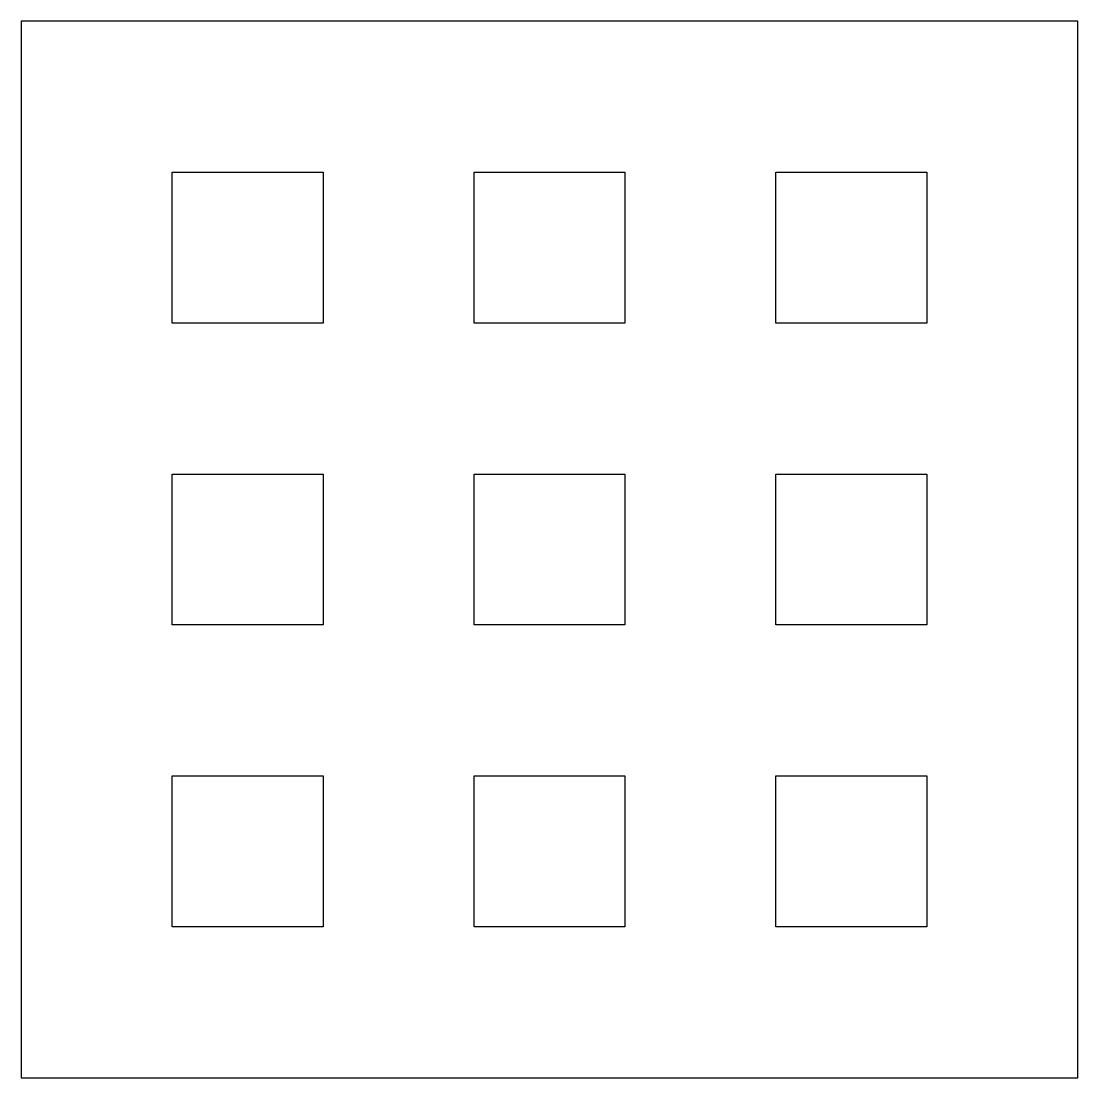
# Model space of a CAD drawing. Extents: x -15 to 20, y -20 to 15.
import ezdxf

# ---------------------------------------------------------------- set-up
doc = ezdxf.new("R2010")
doc.units = 0
doc.layers.add('s001-#def-active-grp', color=7, linetype='CONTINUOUS')
doc.layers.add('s003-#def-inactive-grp', color=7, linetype='CONTINUOUS')

msp = doc.modelspace()

# ---------------------------------------------------------------- linework, layer by layer
at = {"layer": 's001-#def-active-grp', "color": 7, "linetype": 'CONTINUOUS', "lineweight": 30, "true_color": 0x000000}
for points in [[(-5, 5), (-10, 5), (-10, 10), (-5, 10), (-5, 5)], [(5, 5), (0, 5), (0, 10), (5, 10), (5, 5)], [(15, 5), (10, 5), (10, 10), (15, 10), (15, 5)], [(-5, -5), (-10, -5), (-10, 0), (-5, 0), (-5, -5)], [(5, -5), (0, -5), (0, 0), (5, 0), (5, -5)], [(15, -5), (10, -5), (10, 0), (15, 0), (15, -5)], [(-5, -15), (-10, -15), (-10, -10), (-5, -10), (-5, -15)], [(5, -15), (0, -15), (0, -10), (5, -10), (5, -15)], [(15, -15), (10, -15), (10, -10), (15, -10), (15, -15)]]:
    msp.add_lwpolyline(points, dxfattribs=at)
at = {"layer": 's003-#def-inactive-grp', "color": 36, "linetype": 'CONTINUOUS', "lineweight": 30, "true_color": 0x7f4c00}
msp.add_lwpolyline([(20, -20), (20, 15), (-15, 15), (-15, -20), (20, -20)], dxfattribs=at)

doc.saveas('drawing.dxf')
